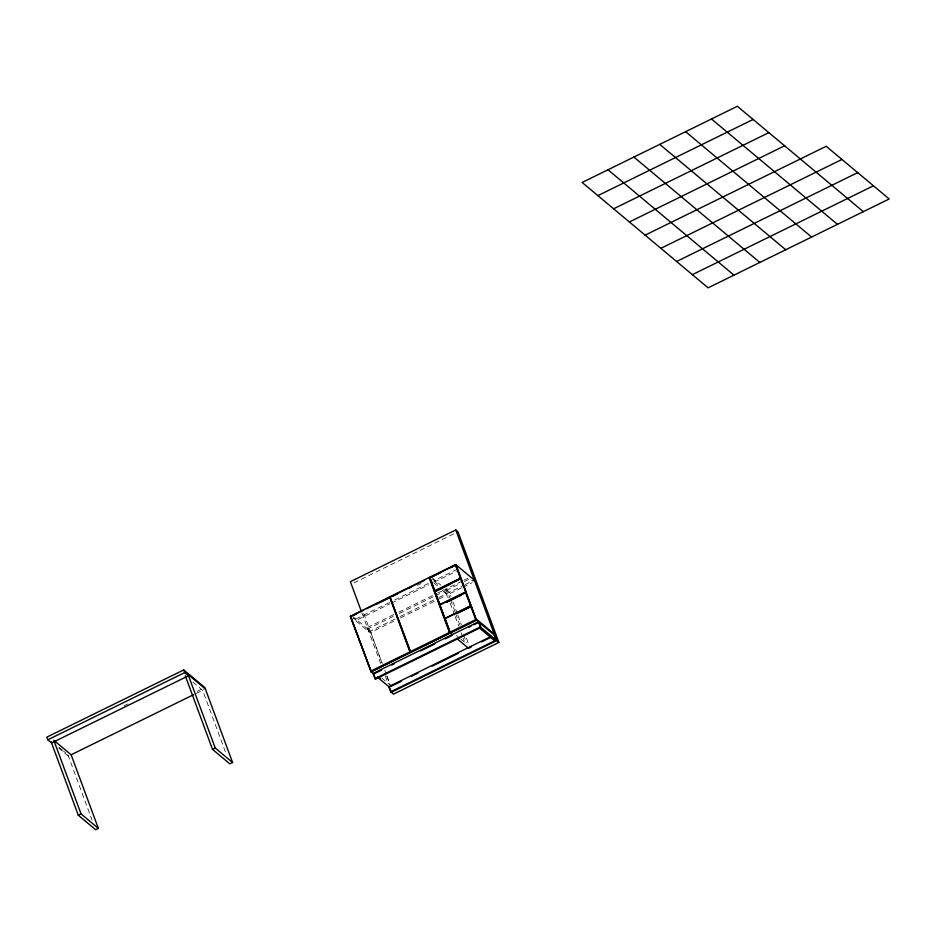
<?xml version="1.0" encoding="UTF-8"?>
<svg xmlns="http://www.w3.org/2000/svg" width="936" height="936" viewBox="0 0 936 936"><rect width="100%" height="100%" fill="white"/><g stroke="black" fill="none" stroke-linecap="round" stroke-linejoin="round"><path stroke-width="0.7" stroke-dasharray="4.68 3.51" d="M353.878 582.882L455.364 533.087M124.114 705.791L128.033 703.872M197.04 691.423L202.258 688.861M196.221 693.389L204.048 689.551M417.257 585.433L421.141 583.526M389.47 602.515L355.809 619.035L356.3 620.357L389.961 603.837M394.653 599.976L432.198 581.548M457.142 569.31L434.936 580.203L435.427 581.525L456.323 571.276M391.26 603.205L428.805 584.778M393.705 614.648L366.514 627.986L370.785 632.479L395.39 620.404M398.888 612.109L436.433 593.681M437.732 593.038L442.904 590.499L447.174 594.992L436.82 600.07M461.67 587.878L449.912 593.646L445.641 589.154L462.63 580.823M463.928 580.18L469.158 577.617M367.006 629.32L394.196 615.97M399.38 613.431L434.339 596.279M435.626 595.647L443.395 591.833M446.133 590.487L459.202 584.076M464.42 581.513L469.65 578.951L471.533 580.531M394.898 619.082L368.924 631.823L352.802 618.345M400.07 616.532L437.627 598.116M438.914 597.472L463.788 585.269M465.098 584.626L472.937 580.776M400.561 617.865L435.521 600.713M462.981 587.235L472.118 582.754M432.104 577.828L440.833 585.129M445.641 589.154L449.42 592.324L450.918 596.372M432.596 579.162L435.427 581.525M434.082 581.303L439.464 585.796M443.758 589.399L448.051 592.991L450.052 598.385M433.789 582.882L441.312 589.165M442.389 590.066L446.683 593.658L448.18 597.706M456.499 635.509L459.716 638.212M460.793 639.101L465.098 642.704M352.03 615.876L370.293 631.157L382.274 663.542M353.457 617.994L356.3 620.357M381.666 677.933L390.253 685.129L386.767 675.687M192.874 682.11L202.609 690.253L226.313 754.311M59.015 747.361L62.349 750.145M63.461 751.082L65.684 752.942M58.652 747.969L68.386 756.124M452.919 601.766L457.411 613.911M457.915 615.256L461.401 624.71M466.397 638.2L469.392 646.296M450.555 599.742L455.048 611.887M455.539 613.232L460.032 625.377M463.531 634.819L466.526 642.915M450.181 603.112L454.674 615.256M455.177 616.602L458.663 626.055M461.167 632.794L462.665 636.843M463.156 638.2L464.162 640.891M384.766 670.281L386.264 674.329M363.695 613.571L381.876 662.723M386.931 676.377L389.961 684.579M361.998 613.092L380.683 663.612M385.222 675.897L387.89 683.105M67.907 754.79L92.091 820.17"/><path stroke-width="1.4" d="M597.882 195.624L753.094 119.457M613.63 208.798L768.842 132.631M629.366 221.972L784.59 145.805M645.115 235.147L826.207 146.285L889.2 198.97L708.107 287.832L582.134 182.461L737.357 106.283L863.331 211.665M660.863 248.321L841.955 159.448M676.611 261.483L857.704 172.622M692.359 274.657L873.452 185.796M490.288 636.854L388.814 686.65L390.721 691.809L393.494 694.138L498.876 642.424L457.961 531.812L455.762 529.963L350.38 581.677L361.483 611.723M183.76 669.93L46.8 737.147L47.783 739.803L51.562 742.962L188.522 675.757L184.743 672.586L183.76 669.93L204.867 687.586L232.573 762.501L229.835 763.846L212.519 749.362L185.293 675.769M47.783 739.803L184.743 672.586M429.718 578.003L429.156 577.535L389.891 596.805L410.471 652.357L371.206 671.627L350.321 616.216L389.587 596.946L390.148 597.425M450.04 632.947L449.467 632.467L410.214 651.737L410.775 652.205L450.04 632.947L429.46 577.383L455.399 564.654L460.992 578.694M352.03 615.876L350.661 616.543L371.112 671.849L374.341 674.54M353.317 615.233L363.683 610.155M366.269 608.88L424.534 580.285M428.419 578.389L453.363 566.14M454.674 565.508L456.043 564.829L474.306 580.109L472.937 580.776M353.504 615.408L356.125 614.121M375.757 604.492L388.838 598.069M391.763 596.63L398.315 593.424M408.775 588.288L411.395 587.001M440.4 572.762L430.022 577.863L429.46 577.383M450.778 567.672L455.972 565.122M70.996 754.837L193.612 694.676M440.142 605.218L434.561 591.178L460.5 578.436L466.093 592.488L461.074 578.916L460.418 578.226L434.479 590.955L435.041 591.423L459.693 579.325M436.422 591.014L450.696 584.005M465.52 592.008L439.581 604.738L444.74 617.643M439.663 604.96L465.601 592.231L471.194 606.271L456.92 613.279M446.624 602.035L464.794 593.12M446.706 602.257L460.98 595.249M444.682 618.532L470.621 605.803L471.276 606.493L476.295 620.065L450.345 632.794L449.783 632.315L475.722 619.585L476.295 620.065M444.764 618.755L470.703 606.025L475.722 619.585M457.002 613.501L471.276 606.493M370.644 671.147L409.909 651.889L410.471 652.357M78.296 815.221L81.034 813.875L98.35 828.372L95.612 829.717L78.296 815.221L51.07 741.628M212.519 749.362L215.257 748.016L232.573 762.501M371.112 671.849L476.494 620.135L494.77 635.415M374.938 673.312L381.443 670.129M391.845 665.016L394.454 663.741M420.475 650.976L434.784 643.945M445.185 638.843L451.69 635.649M468.608 627.354L471.206 626.067M473.815 624.792L479.021 622.241L480.928 627.401L375.547 679.115L374.973 678.647L373.066 673.475L478.448 621.773L480.355 626.933L498.876 642.424M374.973 678.647L480.355 626.933M390.675 686.486L401.088 681.385M411.501 676.272L418.006 673.078M432.186 666.116L458.137 653.387M468.749 648.18L471.346 646.905M481.642 641.85L490.862 637.334M390.721 691.809L496.103 640.107L494.196 634.936M711.477 118.977L837.463 224.359M685.608 131.672L811.594 237.054M659.74 144.366L785.713 249.748M633.871 157.061L759.845 262.443M608.002 169.767L733.976 275.137M476.003 618.801L494.278 634.082M479.56 628.079L494.734 640.774M452.392 634.819L450.251 633.017L430.291 579.056M456.698 638.41L468.515 648.297M389.891 596.805L410.775 652.205M350.321 616.216L371.206 671.627M378.144 676.81L380.297 678.612M377.559 677.243L389.376 687.129M205.358 688.919L188.031 674.423L215.257 748.016M54.896 741.195L71.136 754.779L98.35 828.372M455.762 529.963L496.677 640.575L391.295 692.289L389.271 686.825M456.043 564.829L476.494 620.135M455.399 564.654L460.418 578.226M465.601 592.231L470.621 605.803M430.525 579.22L434.538 590.066M445.325 619.222L450.345 632.794M429.156 577.535L449.467 632.467M389.587 596.946L409.909 651.889M373.628 673.955L375.547 679.115M53.808 740.294L81.034 813.875"/></g></svg>
